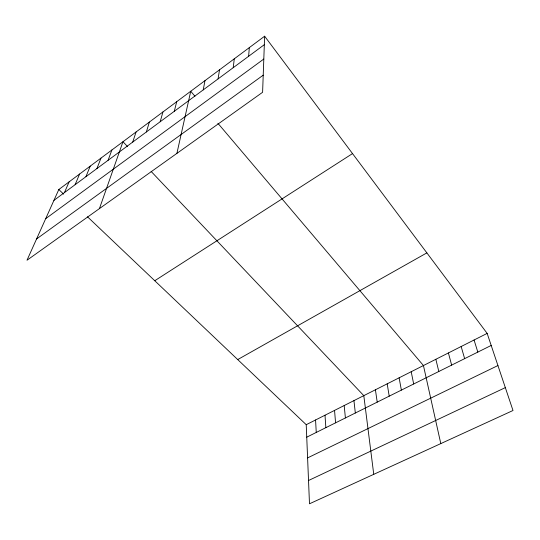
<?xml version="1.0" encoding="UTF-8"?>
<svg xmlns="http://www.w3.org/2000/svg" width="540" height="540" viewBox="0 0 540 540"><rect width="100%" height="100%" fill="white"/><g stroke="black" fill="none" stroke-linecap="round" stroke-linejoin="round"><path stroke-width="0.81" d="M264.634 36.207L262.602 92.293L27 260.24L58.806 189.526L264.634 36.207L487.154 333.396L513 410.501L309.488 503.793L306.227 424.69L87.494 216.797M248.63 56.288L249.318 47.608M233.219 67.696L234.279 58.813M218.086 78.894L219.51 69.822M203.222 89.89L204.991 80.629M176.904 153.38L190.728 91.26L194.94 96.221M174.292 111.308L176.708 101.702M160.198 121.736L162.931 111.962M146.353 131.983L149.384 122.053M132.745 142.054L136.067 131.976M99.428 208.616L122.965 141.73L127.508 146.516M108.068 160.319L111.895 149.978M96.923 168.561L100.98 158.112M85.941 176.688L90.214 166.131M75.114 184.7L79.596 174.035M64.442 192.598L69.127 181.838M53.919 200.387L264.323 44.672M45.704 218.66L263.81 59.035M36.578 238.95L263.223 75.168M154.757 280.733L352.526 153.59M237.715 359.573L426.87 252.882M306.227 424.69L487.154 333.396M306.74 437.171L491.191 345.445M307.598 457.893L497.927 365.546M308.529 480.506L505.332 387.619M58.806 189.526L63.666 194.15M151.126 171.423L363.805 395.638L373.748 474.336M217.897 123.282L423.441 365.546L440.795 443.596M474.066 339.998L477.826 352.094M461.153 346.518L464.643 358.648M448.409 352.944L451.643 365.114M435.841 359.289L438.818 371.493M411.197 371.723L413.681 383.994M399.121 377.818L401.362 390.116M387.194 383.832L389.205 396.164M375.421 389.772L377.21 402.131M353.943 400.613L355.327 413.012M344.196 405.533L345.398 417.953M334.55 410.4L335.57 422.834M325.006 415.213L325.856 427.667M315.569 419.978L316.251 432.445"/></g></svg>
